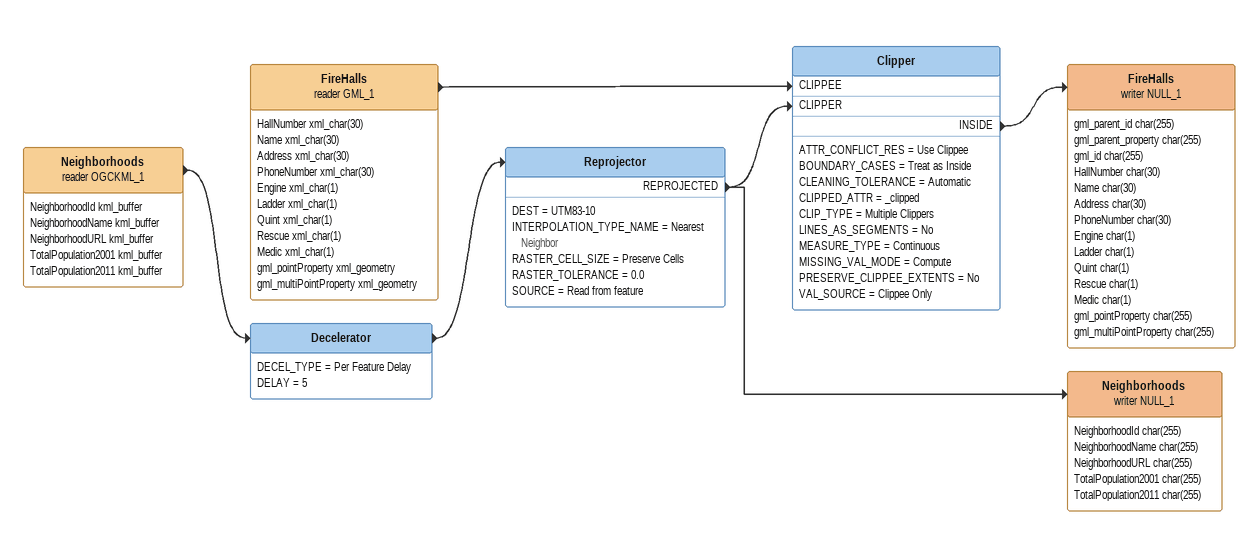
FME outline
Neighborhoods (reader OGCKML_1)
    attributes: NeighborhoodId kml_buffer, NeighborhoodName kml_buffer, NeighborhoodURL kml_buffer, TotalPopulation2001 kml_buffer, TotalPopulation2011 kml_buffer
    -> Decelerator
Decelerator
    DECEL_TYPE = Per Feature Delay
    DELAY = 5
    -> Reprojector
Reprojector
    DEST = UTM83-10
    INTERPOLATION_TYPE_NAME = Nearest Neighbor
    RASTER_CELL_SIZE = Preserve Cells
    RASTER_TOLERANCE = 0.0
    SOURCE = Read from feature
    REPROJECTED -> Clipper [CLIPPER]
    REPROJECTED -> Neighborhoods (writer NULL_1)
Neighborhoods (writer NULL_1)
    attributes: NeighborhoodId char(255), NeighborhoodName char(255), NeighborhoodURL char(255), TotalPopulation2001 char(255), TotalPopulation2011 char(255)
FireHalls (reader GML_1)
    attributes: HallNumber xml_char(30), Name xml_char(30), Address xml_char(30), PhoneNumber xml_char(30), Engine xml_char(1), Ladder xml_char(1), Quint xml_char(1), Rescue xml_char(1), Medic xml_char(1), gml_pointProperty xml_geometry, gml_multiPointProperty xml_geometry
    -> Clipper [CLIPPEE]
Clipper
    ATTR_CONFLICT_RES = Use Clippee
    BOUNDARY_CASES = Treat as Inside
    CLEANING_TOLERANCE = Automatic
    CLIPPED_ATTR = _clipped
    CLIP_TYPE = Multiple Clippers
    LINES_AS_SEGMENTS = No
    MEASURE_TYPE = Continuous
    MISSING_VAL_MODE = Compute
    PRESERVE_CLIPPEE_EXTENTS = No
    VAL_SOURCE = Clippee Only
    INSIDE -> FireHalls (writer NULL_1)
FireHalls (writer NULL_1)
    attributes: gml_parent_id char(255), gml_parent_property char(255), gml_id char(255), HallNumber char(30), Name char(30), Address char(30), PhoneNumber char(30), Engine char(1), Ladder char(1), Quint char(1), Rescue char(1), Medic char(1), gml_pointProperty char(255), gml_multiPointProperty char(255)
